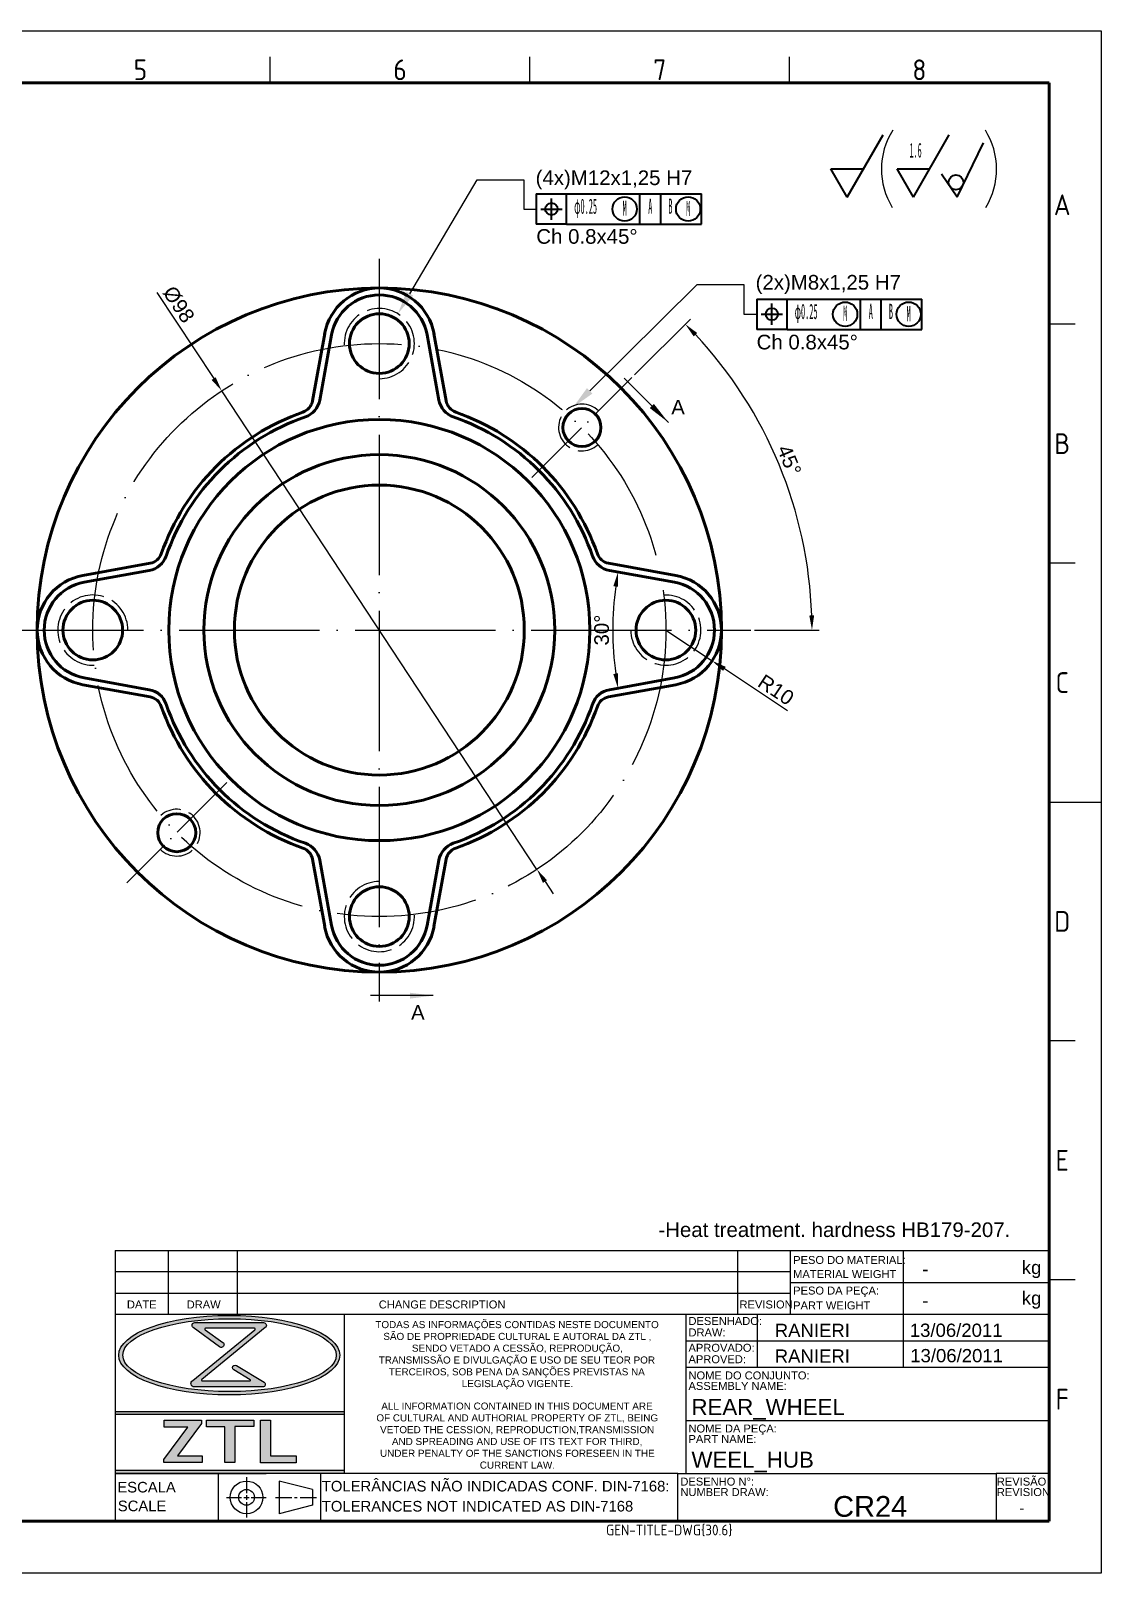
# Model space of a CAD drawing. Header units: millimetres. Extents: x 2626 to 2999, y 1108 to 1371.
# Drawn here: x 2815.8 to 2998.8, y 1107.7 to 1371.4 of the extents above; entities that cross this region are included whole.
import ezdxf
from ezdxf import colors
from ezdxf.entities.mleader import LeaderData, LeaderLine
from ezdxf.enums import TextEntityAlignment as Align
from ezdxf.math import Vec2, Vec3

# ---------------------------------------------------------------- set-up
doc = ezdxf.new("R2010")
doc.units = ezdxf.units.MM
doc.linetypes.add('ACAD_ISO02W100', pattern=[15, 12, -3])
doc.linetypes.add('ACAD_ISO04W100', pattern=[30, 24, -3, 0, -3])
for name, color, linetype, lineweight in [('AM_0', 7, 'Continuous', 50), ('AM_8', 1, 'Continuous', 25), ('AM_BOR', 7, 'Continuous', 50), ('CAXA0', 7, 'Continuous', 70), ('CAXA3', 7, 'Continuous', 25), ('CAXA4', 3, 'Continuous', 25)]:
    doc.layers.add(name, color=color, linetype=linetype, lineweight=lineweight)
doc.styles.add('ACISOTS', font='isocp.shx', dxfattribs={"height": 1})
doc.styles.get("Standard").update_dxf_attribs({"font": 'arial.ttf'})
doc.styles.add('UserTxtStyle1', font='', dxfattribs={"width": 0.4})
doc.styles.add('UserTxtStyle3', font='', dxfattribs={"width": 0.4})
doc.styles.get('UserTxtStyle1').set_extended_font_data('FangSong_GB2312')
doc.styles.get('UserTxtStyle3').set_extended_font_data('FangSong_GB2312')
doc.dimstyles.new('ISO-25', dxfattribs={"dimtxt": 2.5, "dimasz": 2.5, "dimexe": 1.25, "dimexo": 0.625, "dimtad": 1, "dimtxsty": 'Standard', "dimcen": 2.5, "dimadec": 0, "dimazin": 0, "dimtfac": 1, "dimtmove": 0, "dimatfit": 3, "dimfxl": 1, "dimarcsym": 0})

# ---------------------------------------------------------------- blocks, each defined once
blk = doc.blocks.new('A3 ZTL')
for p, q in [((401.17, 280.82), (19.57, 280.82)), ((401.17, 9.78), (401.17, 280.82)), ((19.57, 9.78), (401.17, 9.78))]:
    blk.add_line(p, q)
at = {"layer": 'AM_BOR', "color": 135, "lineweight": 25}
for p, q in [((0, 290.61), (410.96, 290.61)), ((410.96, 290.61), (410.96, 0)), ((254.4, 280.82), (254.4, 285.71)), ((303.33, 280.82), (303.33, 285.71)), ((352.25, 280.82), (352.25, 285.71)), ((406.07, 235.32), (401.17, 235.32)), ((406.07, 190.31), (401.17, 190.31)), ((401.17, 145.3), (410.96, 145.3)), ((406.07, 100.29), (401.17, 100.29)), ((406.07, 55.28), (401.17, 55.28)), ((410.96, 0), (0, 0))]:
    blk.add_line(p, q, dxfattribs=at)
at = {"layer": 'AM_BOR', "color": 135, "lineweight": 25, "style": 'ACISOTS'}
for s, p in [('5', (229.94, 283.27)), ('6', (278.86, 283.27)), ('7', (327.79, 283.27)), ('8', (376.71, 283.27)), ('A', (403.62, 257.83)), ('B', (403.62, 212.82)), ('C', (403.62, 167.81)), ('D', (403.62, 122.8)), ('E', (403.62, 77.79)), ('F', (403.62, 32.78))]:
    blk.add_text(s, height=3.91, dxfattribs=at).set_placement(p, align=Align.MIDDLE)
blk = doc.blocks.new('*D118')
at = {"color": 0, "lineweight": -2}
for p, q in [((2919.06, 1312.59), (2928.62, 1322.14)), ((2939.55, 1268.95), (2950.65, 1268.95))]:
    blk.add_line(p, q, dxfattribs=at)
blk.add_arc((2875.42, 1268.95), 73.98, 1.9364, 43.0636, dxfattribs=at)
at = {"color": 0}
for points in [[(2929.17, 1319.17), (2929.77, 1319.75), (2927.73, 1321.26)], [(2949.77, 1271.45), (2948.94, 1271.44), (2949.4, 1268.95)]]:
    blk.add_solid(points, dxfattribs=at)
at = {"layer": 'Defpoints', "color": 0}
for p in [(2918.62, 1312.15), (2901.51, 1295.03), (2946.88, 1288.09), (2690.69, 1268.95), (2938.92, 1268.95)]:
    blk.add_point(p, dxfattribs=at)
at = {"color": 0, "insert": (2945.52, 1297.98), "char_height": 2.5, "attachment_point": 5, "rotation": 292.5}
blk.add_mtext('45°', dxfattribs=at)
blk = doc.blocks.new('*D119')
at = {"color": 0, "lineweight": -2}
for p, q in [((2837.39, 1326.69), (2847.1, 1311.95)), ((2902.37, 1228.03), (2848.47, 1309.86)), ((2903.75, 1225.95), (2905.12, 1223.86))]:
    blk.add_line(p, q, dxfattribs=at)
at = {"color": 0}
for points in [[(2847.44, 1312.18), (2846.75, 1311.72), (2848.47, 1309.86)], [(2904.1, 1226.18), (2903.4, 1225.72), (2902.37, 1228.03)]]:
    blk.add_solid(points, dxfattribs=at)
at = {"layer": 'Defpoints', "color": 0}
for p in [(2848.47, 1309.86), (2902.37, 1228.03)]:
    blk.add_point(p, dxfattribs=at)
at = {"color": 0, "insert": (2841.11, 1324.62), "char_height": 2.5, "attachment_point": 5, "rotation": 303.3743}
blk.add_mtext('%%C98', dxfattribs=at)
blk = doc.blocks.new('*D120')
at = {"color": 0, "lineweight": -2}
for p, q in [((2924.42, 1268.95), (2932.34, 1263.69)), ((2945.21, 1255.15), (2934.42, 1262.31))]:
    blk.add_line(p, q, dxfattribs=at)
at = {"color": 0}
blk.add_solid([(2934.65, 1262.66), (2934.19, 1261.96), (2932.34, 1263.69)], dxfattribs=at)
at = {"layer": 'Defpoints', "color": 0}
for p in [(2924.42, 1268.95), (2932.34, 1263.69)]:
    blk.add_point(p, dxfattribs=at)
at = {"color": 0, "insert": (2943.25, 1258.73), "char_height": 2.5, "attachment_point": 5, "rotation": 326.4273}
blk.add_mtext('R10', dxfattribs=at)
blk = doc.blocks.new('*D121')
at = {"color": 0, "lineweight": -2}
blk.add_arc((2971.08, 1268.95), 55.74, 172.3128, 187.6872, dxfattribs=at)
at = {"color": 0}
for points in [[(2915.43, 1276.47), (2916.25, 1276.34), (2916.23, 1278.87)], [(2916.25, 1261.56), (2915.43, 1261.43), (2916.23, 1259.02)]]:
    blk.add_solid(points, dxfattribs=at)
at = {"layer": 'Defpoints', "color": 0}
for p in [(2914.76, 1279.14), (2925.91, 1277.12), (2915.44, 1272.27), (2925.91, 1260.77), (2914.76, 1258.75)]:
    blk.add_point(p, dxfattribs=at)
at = {"color": 0, "insert": (2913.44, 1268.95), "char_height": 2.5, "attachment_point": 5, "rotation": 90}
blk.add_mtext('30%%d', dxfattribs=at)
blk = doc.blocks.new('CAXBLOCK36', base_point=(128.71, 82.65))
at = {"layer": 'CAXA4', "color": 0, "linetype": 'Continuous', "lineweight": 35}
for p, q in [((128.71, 82.65), (135.06, 93.65)), ((128.71, 82.65), (125.83, 87.65)), ((125.83, 87.65), (131.6, 87.65))]:
    blk.add_line(p, q, dxfattribs=at)
at = {"layer": 'CAXA4', "color": 0, "linetype": 'Continuous', "lineweight": 25, "insert": (128.05, 92.23), "char_height": 2.6, "attachment_point": 1, "style": 'UserTxtStyle3'}
blk.add_mtext('\\fFangSong_GB2312|b0|i0|p34;1.6', dxfattribs=at)
blk = doc.blocks.new('CAXBLOCK51', base_point=(-60.7, -18.44))
at = {"layer": 'CAXA4', "color": 0, "linetype": 'Continuous', "lineweight": 35}
for q in [(-70.29, -13.74), (-64.73, -21.15)]:
    blk.add_line((-60.7, -18.44), q, dxfattribs=at)
blk.add_circle((-63.3, -18.62), 1.3, dxfattribs=at)

msp = doc.modelspace()

# ---------------------------------------------------------------- hatches: boundary and pattern name
h = msp.add_hatch(color=0)
h.paths.add_polyline_path([(2869.402, 1135.355), (2830.246, 1135.355), (2830.246, 1134.807), (2869.402, 1134.807)])
h.paths.add_polyline_path([(2869.402, 1125.284), (2830.246, 1125.284), (2830.246, 1124.736), (2869.402, 1124.736)])
at = {"layer": 'AM_8'}
h = msp.add_hatch(color=0, dxfattribs=at)
edge = h.paths.add_edge_path()
edge.add_ellipse((2849.754, 1144.963), major_axis=(18.891, 0), ratio=0.3599074, start_angle=191.45916, end_angle=452.8175)
edge.add_ellipse((2849.754, 1144.963), major_axis=(18.891, 0), ratio=0.3599074, start_angle=92.8175, end_angle=191.45916)
edge = h.paths.add_edge_path(flags=16)
edge.add_ellipse((2849.813, 1144.963), major_axis=(18.25, 0), ratio=0.3406642, start_angle=93.06698, end_angle=371.45916)
edge.add_ellipse((2849.813, 1144.963), major_axis=(18.25, 0), ratio=0.3406642, start_angle=11.45916, end_angle=93.06698)
h = msp.add_hatch(color=0, dxfattribs=at)
edge = h.paths.add_edge_path()
edge.add_line((2854.157, 1149.271), (2843.523, 1140.659))
edge.add_arc((2843.807, 1140.129), 0.601, 118.14094, 270)
edge.add_line((2843.807, 1139.528), (2855.501, 1139.528))
edge.add_arc((2855.486, 1139.971), 0.443, 271.96853, 418.91083)
edge.add_line((2855.715, 1140.35), (2850.979, 1143.206))
edge.add_arc((2850.755, 1142.838), 0.431, 58.66819, 238.80525)
edge.add_line((2850.532, 1142.469), (2853.361, 1140.756))
edge.add_arc((2853.298, 1140.667), 0.109, -90, 54.65447, ccw=False)
edge.add_line((2853.298, 1140.559), (2845.148, 1140.559))
edge.add_arc((2845.172, 1140.708), 0.151, 129.23635, 260.82262, ccw=False)
edge.add_line((2845.076, 1140.825), (2855.903, 1149.667))
edge.add_arc((2855.62, 1150.055), 0.48, 306.0702, 450)
edge.add_line((2855.62, 1150.535), (2843.88, 1150.535))
edge.add_arc((2843.862, 1150.07), 0.465, 87.72721, 233.74708)
edge.add_line((2843.587, 1149.695), (2848.096, 1146.388))
edge.add_arc((2848.387, 1146.767), 0.478, 232.47139, 414.7334)
edge.add_line((2848.663, 1147.157), (2845.625, 1149.306))
edge.add_arc((2845.685, 1149.422), 0.131, 90, 242.52347, ccw=False)
edge.add_line((2845.685, 1149.552), (2854.082, 1149.552))
edge.add_arc((2854.056, 1149.395), 0.16, -50.99642, 80.76554, ccw=False)
for points in [[(2838.593, 1127.142), (2838.593, 1126.598), (2845.121, 1126.598), (2845.121, 1127.746), (2840.89, 1127.746), (2845, 1133.305), (2845, 1133.848), (2838.653, 1133.848), (2838.653, 1132.64), (2842.673, 1132.64)], [(2845.846, 1132.7), (2848.99, 1132.7), (2848.99, 1126.598), (2850.712, 1126.598), (2850.712, 1132.761), (2853.946, 1132.761), (2853.946, 1133.848), (2845.846, 1133.848)], [(2861.2, 1126.568), (2861.2, 1127.746), (2856.817, 1127.746), (2856.817, 1133.848), (2855.125, 1133.848), (2855.125, 1126.568)]]:
    msp.add_hatch(color=0, dxfattribs=at).paths.add_polyline_path(points)
at = {"layer": 'CAXA0', "linetype": 'Continuous', "lineweight": 25}
for points in [[(2924.866, 1304.434), (2922.38, 1307.608), (2921.676, 1306.899)], [(2884.653, 1206.447), (2880.651, 1206.933), (2880.654, 1205.933)]]:
    msp.add_hatch(color=256, dxfattribs=at).paths.add_polyline_path(points, flags=0)

# ---------------------------------------------------------------- linework, layer by layer
at = {"color": 0}
for p, q in [((2900.147, 1345.926), (2900.147, 1340.946)), ((2937.768, 1328.055), (2937.768, 1322.956))]:
    msp.add_line(p, q, dxfattribs=at)
at = {"linetype": 'ACAD_ISO04W100'}
for p, q in [((2875.422, 1332.447), (2875.422, 1205.447)), ((2690.69, 1268.947), (2938.922, 1268.947))]:
    msp.add_line(p, q, dxfattribs=at)
at = {"linetype": 'ACAD_ISO04W100', "ltscale": 0.5}
for p, q in [((2901.507, 1295.032), (2918.621, 1312.145)), ((2849.337, 1242.862), (2832.223, 1225.748))]:
    msp.add_line(p, q, dxfattribs=at)
for p, q in [((2924.848, 1304.452), (2917.281, 1312.02)), ((2884.627, 1206.447), (2873.926, 1206.447)), ((2830.246, 1162.851), (2989.966, 1162.851))]:
    msp.add_line(p, q)
at = {"lineweight": 50}
for centre, radius in [((2875.422, 1268.947), 58.5), ((2875.422, 1317.937), 5.1), ((2910.064, 1303.588), 3.25), ((2875.422, 1268.947), 36), ((2875.422, 1268.947), 30), ((2875.422, 1268.947), 24.789), ((2826.431, 1268.947), 5.1), ((2924.413, 1268.947), 5.1), ((2840.78, 1234.305), 3.25), ((2875.422, 1219.956), 5.1)]:
    msp.add_circle(centre, radius, dxfattribs=at)
at = {"linetype": 'ACAD_ISO04W100'}
msp.add_circle((2875.422, 1268.947), 48.991, dxfattribs=at)
at = {"color": 0}
msp.add_arc((2973.789, 1347.76), 12.514, 147.80757, 211.52515, dxfattribs=at)
msp.add_arc((2968.455, 1347.76), 12.514, 328.47485, 32.19243)
at = {"linetype": 'ACAD_ISO02W100', "ltscale": 0.5}
for centre, radius, start, end in [((2875.422, 1317.937), 6, 270, 183.51075), ((2910.064, 1303.588), 4, 45, 312.66031), ((2826.431, 1268.947), 6, 0, 273.51075), ((2924.413, 1268.947), 6, 180, 93.51075), ((2840.78, 1234.305), 4, 225, 132.66031), ((2875.422, 1219.956), 6, 90, 3.51075)]:
    msp.add_arc(centre, radius, start, end, dxfattribs=at)
at = {"layer": 'AM_8', "color": 0}
for p, q in [((2830.246, 1162.851), (2830.246, 1116.568)), ((2839.321, 1162.851), (2839.321, 1151.961)), ((2851.118, 1162.851), (2851.118, 1151.961)), ((2936.648, 1162.851), (2936.648, 1151.961)), ((2945.723, 1151.961), (2945.723, 1162.851)), ((2965.009, 1162.851), (2965.009, 1157.406)), ((2989.966, 1116.568), (2989.966, 1162.851)), ((2945.723, 1159.221), (2830.246, 1159.221)), ((2830.246, 1155.591), (2945.723, 1155.591)), ((2945.723, 1157.406), (2989.966, 1157.406)), ((2965.009, 1157.406), (2965.009, 1151.961)), ((2830.246, 1151.961), (2926.441, 1151.961)), ((2843.88, 1150.535), (2855.62, 1150.535)), ((2869.402, 1151.961), (2869.402, 1124.736)), ((2926.441, 1151.961), (2989.966, 1151.961)), ((2927.826, 1151.961), (2927.826, 1134.718)), ((2940.053, 1151.961), (2940.053, 1142.886)), ((2965.009, 1151.961), (2965.009, 1142.886)), ((2927.826, 1147.423), (2989.966, 1147.423)), ((2927.826, 1142.886), (2989.966, 1142.886)), ((2830.246, 1135.355), (2869.402, 1135.355)), ((2869.402, 1134.807), (2830.246, 1134.807)), ((2927.826, 1134.718), (2927.826, 1124.736)), ((2838.593, 1127.142), (2842.673, 1132.64)), ((2838.653, 1132.64), (2838.653, 1133.848)), ((2838.653, 1133.848), (2845, 1133.848)), ((2842.673, 1132.64), (2838.653, 1132.64)), ((2845, 1133.305), (2840.89, 1127.746)), ((2845, 1133.848), (2845, 1133.305)), ((2845.846, 1132.7), (2845.846, 1133.848)), ((2845.846, 1133.848), (2853.946, 1133.848)), ((2848.99, 1132.7), (2845.846, 1132.7)), ((2848.99, 1126.598), (2848.99, 1132.7)), ((2850.712, 1132.761), (2850.712, 1126.598)), ((2853.946, 1132.761), (2850.712, 1132.761)), ((2853.946, 1133.848), (2853.946, 1132.761)), ((2855.125, 1126.568), (2855.125, 1133.848)), ((2855.125, 1133.848), (2856.817, 1133.848)), ((2856.817, 1133.848), (2856.817, 1127.746)), ((2927.826, 1133.811), (2989.966, 1133.811)), ((2838.593, 1126.598), (2838.593, 1127.142)), ((2845.121, 1126.598), (2838.593, 1126.598)), ((2840.89, 1127.746), (2845.121, 1127.746)), ((2845.121, 1127.746), (2845.121, 1126.598)), ((2850.712, 1126.598), (2848.99, 1126.598)), ((2861.2, 1126.568), (2855.125, 1126.568)), ((2856.817, 1127.746), (2861.2, 1127.746)), ((2861.2, 1127.746), (2861.2, 1126.568)), ((2830.246, 1125.284), (2869.402, 1125.284)), ((2830.246, 1124.736), (2856.097, 1124.736)), ((2926.441, 1124.736), (2830.246, 1124.736)), ((2870.504, 1124.736), (2830.246, 1124.736)), ((2847.882, 1124.736), (2847.882, 1116.568)), ((2852.718, 1124.081), (2852.718, 1121.388)), ((2865.358, 1124.736), (2865.358, 1116.568)), ((2926.441, 1116.568), (2926.441, 1124.736)), ((2926.441, 1124.736), (2980.891, 1124.736)), ((2989.966, 1124.736), (2980.891, 1124.736)), ((2980.891, 1124.736), (2980.891, 1116.568)), ((2852.718, 1121.014), (2852.718, 1120.209)), ((2864, 1121.998), (2858.291, 1123.446)), ((2858.291, 1123.446), (2858.291, 1117.858)), ((2864, 1121.998), (2864, 1119.306)), ((2849.306, 1120.652), (2851.868, 1120.652)), ((2852.256, 1120.652), (2853.158, 1120.652)), ((2852.718, 1119.849), (2852.718, 1117.223)), ((2853.505, 1120.652), (2856.051, 1120.652)), ((2857.669, 1120.652), (2860.476, 1120.652)), ((2864, 1119.306), (2858.291, 1117.858)), ((2860.908, 1120.652), (2861.36, 1120.652)), ((2861.882, 1120.652), (2864.662, 1120.652)), ((2830.246, 1116.568), (2989.966, 1116.568))]:
    msp.add_line(p, q, dxfattribs=at)
msp.add_lwpolyline([(2843.88, 1150.535), (2855.62, 1150.535, -0.7260746), (2855.903, 1149.667), (2845.076, 1140.825, 0.646844), (2845.148, 1140.559), (2853.298, 1140.559, 0.7309147), (2853.361, 1140.756), (2850.532, 1142.469, -1.0011968), (2850.979, 1143.206), (2855.715, 1140.35, -0.7463434), (2855.501, 1139.528), (2843.807, 1139.528, -0.7802957), (2843.523, 1140.659), (2854.157, 1149.271, 0.6479319), (2854.082, 1149.552), (2845.685, 1149.552, 0.7849705), (2845.625, 1149.306), (2848.663, 1147.157, -1.0199372), (2848.096, 1146.388), (2843.587, 1149.695, -0.7400952), (2843.88, 1150.535, -0.2577936)], format="xyb", dxfattribs=at)
for radius in [2.794, 1.346]:
    msp.add_circle((2852.718, 1120.652), radius, dxfattribs=at)
for centre, major_axis, ratio in [((2849.754, 1144.963), (-18.891, 0), 0.3599074), ((2849.813, 1144.963), (-18.25, 0), 0.3406642)]:
    msp.add_ellipse(centre, major_axis=major_axis, ratio=ratio, dxfattribs=at)
at = {"layer": 'CAXA3', "linetype": 'Continuous', "lineweight": 50}
for p, q in [((2866.075, 1319.642), (2863.993, 1308.138)), ((2867.247, 1319.431), (2865.23, 1308.283)), ((2883.597, 1319.431), (2885.614, 1308.283)), ((2884.769, 1319.642), (2886.851, 1308.138)), ((2824.726, 1278.294), (2836.23, 1280.376)), ((2824.938, 1277.121), (2836.086, 1279.139)), ((2926.118, 1278.294), (2914.614, 1280.376)), ((2925.906, 1277.121), (2914.758, 1279.139)), ((2824.938, 1260.772), (2836.086, 1258.755)), ((2925.906, 1260.772), (2914.758, 1258.755)), ((2824.726, 1259.599), (2836.23, 1257.517)), ((2926.118, 1259.599), (2914.614, 1257.517)), ((2866.075, 1218.251), (2863.993, 1229.755)), ((2867.247, 1218.462), (2865.23, 1229.611)), ((2883.597, 1218.462), (2885.614, 1229.611)), ((2884.769, 1218.251), (2886.851, 1229.755))]:
    msp.add_line(p, q, dxfattribs=at)
for centre, radius, start, end in [((2875.422, 1317.947), 9.5, 10.22215, 169.77785), ((2875.422, 1317.947), 8.308, 10.22215, 169.77785), ((2861.533, 1308.584), 2.5, 289.31109, 349.74285), ((2861.54, 1308.95), 3.75, 289.13789, 349.74286), ((2889.304, 1308.95), 3.75, 190.25714, 250.86211), ((2889.311, 1308.584), 2.5, 190.25703, 250.68922), ((2875.422, 1268.947), 39.5, 109.31098, 160.68902), ((2875.422, 1268.947), 39.5, 19.31098, 70.68902), ((2875.422, 1268.947), 38.594, 109.13778, 160.86221), ((2875.422, 1268.947), 38.594, 19.13778, 70.86222), ((2835.785, 1282.836), 2.5, 280.25709, 340.68906), ((2915.059, 1282.836), 2.5, 199.31109, 259.74285), ((2835.418, 1282.829), 3.75, 280.25707, 340.86232), ((2915.426, 1282.829), 3.75, 199.13778, 259.74289), ((2826.422, 1268.947), 9.5, 100.22215, 259.77785), ((2826.422, 1268.947), 8.308, 100.22215, 259.77785), ((2924.422, 1268.947), 8.308, 280.22215, 79.77785), ((2924.422, 1268.947), 9.5, 280.22215, 79.77785), ((2835.418, 1255.064), 3.75, 19.13778, 79.74289), ((2915.426, 1255.064), 3.75, 100.25707, 160.86232), ((2835.785, 1255.057), 2.5, 19.31094, 79.74291), ((2875.422, 1268.947), 39.5, 199.31098, 250.68903), ((2875.422, 1268.947), 38.594, 199.13778, 250.86222), ((2875.422, 1268.947), 38.594, 289.13778, 340.86221), ((2875.422, 1268.947), 39.5, 289.31098, 340.68902), ((2915.059, 1255.057), 2.5, 100.25703, 160.68922), ((2861.533, 1229.31), 2.5, 10.2572, 70.68876), ((2861.54, 1228.943), 3.75, 10.25714, 70.86211), ((2889.304, 1228.943), 3.75, 109.13789, 169.74286), ((2889.311, 1229.31), 2.5, 109.31109, 169.74285), ((2875.422, 1219.947), 8.308, 190.22215, 349.77785), ((2875.422, 1219.947), 9.5, 190.22215, 349.77785)]:
    msp.add_arc(centre, radius, start, end, dxfattribs=at)
at = {"layer": 'CAXA4', "color": 0, "linetype": 'Continuous', "lineweight": 35}
for p, q in [((2955.429, 1342.993), (2961.577, 1353.641)), ((2955.429, 1342.993), (2952.635, 1347.833)), ((2952.635, 1347.833), (2958.223, 1347.833)), ((2902.244, 1343.546), (2907.444, 1343.546)), ((2902.244, 1343.546), (2902.244, 1338.346)), ((2904.844, 1339.126), (2904.844, 1342.766)), ((2907.444, 1338.346), (2907.444, 1343.546)), ((2907.444, 1343.546), (2930.495, 1343.546)), ((2919.97, 1338.346), (2919.97, 1343.546)), ((2923.543, 1338.346), (2923.543, 1343.546)), ((2930.495, 1338.346), (2930.495, 1343.546)), ((2903.024, 1340.946), (2906.664, 1340.946)), ((2907.444, 1338.346), (2902.244, 1338.346)), ((2907.444, 1338.346), (2930.495, 1338.346)), ((2939.945, 1325.556), (2945.145, 1325.556)), ((2939.945, 1325.556), (2939.945, 1320.356)), ((2942.545, 1321.136), (2942.545, 1324.776)), ((2945.145, 1320.356), (2945.145, 1325.556)), ((2945.145, 1325.556), (2968.197, 1325.556)), ((2957.672, 1320.356), (2957.672, 1325.556)), ((2961.244, 1320.356), (2961.244, 1325.556)), ((2968.197, 1320.356), (2968.197, 1325.556)), ((2940.725, 1322.956), (2944.365, 1322.956)), ((2945.145, 1320.356), (2939.945, 1320.356)), ((2945.145, 1320.356), (2968.197, 1320.356))]:
    msp.add_line(p, q, dxfattribs=at)
at = {"layer": 'CAXA4', "color": 0, "linetype": 'Continuous', "lineweight": 25}
for p, q in [((2900.147, 1340.946), (2902.244, 1340.946)), ((2937.768, 1322.956), (2939.945, 1322.956))]:
    msp.add_line(p, q, dxfattribs=at)
at = {"layer": 'CAXA4', "color": 0, "linetype": 'Continuous', "lineweight": 35}
for centre, radius in [((2917.37, 1340.946), 2.08), ((2928.229, 1340.946), 2.08), ((2904.844, 1340.946), 1.04), ((2942.545, 1322.956), 1.04), ((2955.072, 1322.956), 2.08), ((2965.931, 1322.956), 2.08)]:
    msp.add_circle(centre, radius, dxfattribs=at)

# ---------------------------------------------------------------- block references
at = {"layer": 'AM_0', "color": 0, "lineweight": 0, "xscale": 0.9075000000000002, "yscale": 0.9075000000000002, "zscale": 0.9075000000000002}
msp.add_blockref('A3 ZTL', (2625.9, 1107.689), dxfattribs=at)
at = {"layer": 'CAXA4', "color": 0, "linetype": 'Continuous', "lineweight": 25, "xscale": 0.9680000000000002, "yscale": 0.9680000000000002, "zscale": 0.9680000000000002}
msp.add_blockref('CAXBLOCK36', (2966.737, 1342.993), dxfattribs=at)
at = {"layer": 'CAXA4', "color": 0, "linetype": 'Continuous', "lineweight": 25, "xscale": 0.9680000000000002, "yscale": 0.9680000000000002, "zscale": 0.9680000000000002, "rotation": 270}
msp.add_blockref('CAXBLOCK51', (2974.198, 1342.993), dxfattribs=at)

# ---------------------------------------------------------------- texts
at = {"color": 0, "attachment_point": 1}
for s, width, insert, char_height in [('Ch 0.8x45%%D', 40.20612, (2902.263, 1337.508), 2.5), ('\\pi-0.030453;TODAS AS INFORMAÇÕES CONTIDAS NESTE DOCUMENTO \\P\\pi1.3368;SÃO DE PROPRIEDADE CULTURAL E AUTORAL DA ZTL , \\P\\pi6.2214;SENDO VETADO A CESSÃO, REPRODUÇÃO, \\P\\pi0.5502;TRANSMISSÃO E DIVULGAÇÃO E USO DE SEU TEOR POR \\P\\pi2.2748;TERCEIROS, SOB PENA DA SANÇÕES PREVISTAS NA \\P\\pi14.743;LEGISLAÇÃO VIGENTE.', 48.28462, (2874.772, 1150.795), 1.21), ('\\pi0.99054;ALL INFORMATION CONTAINED IN THIS DOCUMENT ARE \\P\\pi0.14494;OF CULTURAL AND AUTHORIAL PROPERTY OF ZTL, BEING  \\P\\pi0.78254;VETOED THE CESSION, REPRODUCTION,TRANSMISSION \\P\\pi2.8043;AND SPREADING AND USE OF ITS TEXT FOR THIRD, \\P\\pi0.77387;UNDER PENALTY OF THE SANCTIONS FORESEEN IN THE \\P\\pi17.825;CURRENT LAW.', 48.28462, (2874.772, 1136.862), 1.21)]:
    msp.add_mtext_dynamic_manual_height_columns(s, width=width, gutter_width=12.5, heights=[0], dxfattribs=dict(at, insert=insert, char_height=char_height))
at = {"char_height": 2.5, "attachment_point": 1}
for s, width, insert in [('Ch 0.8x45%%D', 40.20612, (2939.933, 1319.443)), ('A', 28.00005, (2925.335, 1308.313)), ('A', 28.00005, (2880.845, 1204.818))]:
    msp.add_mtext_dynamic_manual_height_columns(s, width=width, gutter_width=12.5, heights=[0], dxfattribs=dict(at, insert=insert))
at = {"insert": (2923.138, 1167.665), "char_height": 2.5, "width": 61.35624, "attachment_point": 1}
msp.add_mtext('-Heat treatment. hardness HB179-207.', dxfattribs=at)
at = {"layer": 'AM_8', "color": 0}
for s, height, p in [('PESO DO MATERIAL:', 1.36125, (2946.18, 1160.562)), ('kg', 2.2687, (2985.276, 1158.822)), ('MATERIAL WEIGHT', 1.36125, (2946.18, 1158.151)), ('PESO DA PEÇA:', 1.36125, (2946.18, 1155.33)), ('kg', 2.2687, (2985.276, 1153.588)), ('DATE', 1.3613, (2832.256, 1152.95)), ('DRAW', 1.3613, (2842.482, 1152.95)), ('CHANGE DESCRIPTION', 1.36125, (2875.328, 1152.95)), ('REVISION', 1.3613, (2937.007, 1152.95)), ('PART WEIGHT', 1.36125, (2946.18, 1152.79)), ('DESENHADO:', 1.3613, (2928.283, 1150.128)), ('DRAW:', 1.3613, (2928.283, 1148.17)), ('APROVADO:', 1.3613, (2928.283, 1145.544)), ('APROVED:', 1.3613, (2928.283, 1143.586)), ('NOME DO CONJUNTO:', 1.36125, (2928.283, 1140.816)), ('ASSEMBLY NAME:', 1.36125, (2928.283, 1139.023)), ('NOME DA PEÇA:', 1.36125, (2928.283, 1131.741)), ('PART NAME:', 1.3613, (2928.283, 1129.948)), ('TOLERÂNCIAS NÃO INDICADAS CONF. DIN-7168:', 1.815, (2865.584, 1121.654)), ('DESENHO N%%d:', 1.36125, (2926.898, 1122.666)), ('REVISÃO', 1.3613, (2981.005, 1122.666)), ('ESCALA', 1.815, (2830.616, 1121.485)), ('NUMBER DRAW:', 1.36125, (2926.898, 1120.873)), ('REVISION', 1.3613, (2981.005, 1120.873)), ('SCALE', 1.815, (2830.7, 1118.278)), ('TOLERANCES NOT INDICATED AS DIN-7168', 1.815, (2865.584, 1118.228))]:
    msp.add_text(s, height=height, dxfattribs=at).set_placement(p)
for p in [(2968.241, 1159.699), (2968.241, 1154.3)]:
    msp.add_attdef('-', text='', height=2.269, dxfattribs=at).set_placement(p, align=Align.MIDDLE_LEFT)
for tag, p, height in [('RANIERI', (2943.029, 1148.063), 2.269), ('13/06/2011', (2966.125, 1148.09), 2.269), ('RANIERI', (2943.027, 1143.672), 2.269), ('13/06/2011', (2966.198, 1143.748), 2.269), ('REAR_WHEEL', (2928.796, 1134.741), 2.723), ('WEEL_HUB', (2928.796, 1125.734), 2.723), ('CR24', (2953.02, 1117.328), 3.549)]:
    msp.add_attdef(tag, p, '', height=height, dxfattribs=at)
msp.add_attdef('-', text='', height=1.775, dxfattribs=at).set_placement((2985.3, 1118.827), align=Align.MIDDLE_CENTER)
at = {"layer": 'AM_8', "color": 0, "style": 'ACISOTS'}
msp.add_attdef('GEN-TITLE-DWG{30.6}', (2914.193, 1114.16), '', height=1.815, dxfattribs=at)
at = {"layer": 'CAXA4', "color": 0, "linetype": 'Continuous', "lineweight": 25, "char_height": 2.6, "attachment_point": 1, "style": 'UserTxtStyle1'}
for s, insert in [('\\fFangSong_GB2312|b0|i0|p34;φ0.25 ', (2908.744, 1342.727)), ('\\fFangSong_GB2312|b0|i0|p34;M', (2917.014, 1342.393)), ('\\fFangSong_GB2312|b0|i0|p34;A', (2921.4, 1342.727)), ('\\fFangSong_GB2312|b0|i0|p34;B', (2924.843, 1342.727)), ('\\fFangSong_GB2312|b0|i0|p34;M', (2927.873, 1342.327)), ('\\fFangSong_GB2312|b0|i0|p34;φ0.25 ', (2946.445, 1324.737)), ('\\fFangSong_GB2312|b0|i0|p34;M', (2954.716, 1324.403)), ('\\fFangSong_GB2312|b0|i0|p34;A', (2959.102, 1324.737)), ('\\fFangSong_GB2312|b0|i0|p34;B', (2962.544, 1324.737)), ('\\fFangSong_GB2312|b0|i0|p34;M', (2965.575, 1324.336))]:
    msp.add_mtext(s, dxfattribs=dict(at, insert=insert))

# ---------------------------------------------------------------- dimensions: what is measured, and where the dimension line sits
dim = msp.add_diameter_dim_2p(p1=(2902.372, 1228.035), p2=(2848.472, 1309.859), text='%%C98', dimstyle='ISO-25')
dim.commit()
dim.dimension.update_dxf_attribs({"geometry": '*D119', "text_midpoint": (2839.466, 1323.531), "dimtype": 163})
dim = msp.add_angular_dim_2l(base=(2946.879, 1288.093), line1=((2690.69, 1268.947), (2938.922, 1268.947)), line2=((2901.507, 1295.032), (2918.621, 1312.145)), dimstyle='ISO-25')
dim.commit()
dim.dimension.update_dxf_attribs({"geometry": '*D118', "text_midpoint": (2945.52, 1297.982)})
dim = msp.add_angular_dim_2l(base=(2915.439, 1272.271), line1=((2925.906, 1277.121), (2914.758, 1279.139)), line2=((2925.906, 1260.772), (2914.758, 1258.755)), text='30%%d', dimstyle='ISO-25')
dim.commit()
dim.dimension.update_dxf_attribs({"geometry": '*D121', "text_midpoint": (2913.437, 1268.947)})
dim = msp.add_radius_dim(center=(2924.422, 1268.947), mpoint=(2932.337, 1263.693), text='R10', dimstyle='ISO-25')
dim.commit()
dim.dimension.update_dxf_attribs({"geometry": '*D120', "text_midpoint": (2942.2, 1257.147), "dimtype": 164})

# ---------------------------------------------------------------- leaders
ml = msp.add_multileader_mtext('Standard')
ml.set_content('(4x)M12x1,25 H7', color=256)
ml.set_leader_properties()
ml.build(insert=Vec2(0, 0))
ctx = ml.context
ctx.base_point, ctx.char_height, ctx.plane_origin = Vec3(2900.147, 1345.926), 2.5, Vec3(2878.594, 1323.031)
notes = []
notes.append((ctx, [(0, (1, 1, 0), (2892.147, 1345.926), (1, 0), 8, [(0, [(2878.594, 1323.031)], 0, [])])]))
ctx.mtext.insert, ctx.mtext.flow_direction = Vec3(2902.147, 1347.544), 5
ml = msp.add_multileader_mtext('Standard')
ml.set_content('(2x)M8x1,25 H7', color=256)
ml.set_leader_properties()
ml.build(insert=Vec2(0, 0))
ctx = ml.context
ctx.base_point, ctx.char_height, ctx.plane_origin = Vec3(2937.768, 1328.055), 2.5, Vec3(2908.558, 1307.051)
notes.append((ctx, [(0, (1, 1, 0), (2929.768, 1328.055), (1, 0), 8, [(0, [(2908.558, 1307.051)], 0, [])])]))
ctx.mtext.insert, ctx.mtext.flow_direction = Vec3(2939.768, 1329.673), 5
for ctx, leaders in notes:
    for number, flags, end, landing, length, lines in leaders:
        leader = LeaderData()
        leader.index, (leader.has_last_leader_line, leader.has_dogleg_vector, leader.attachment_direction) = number, flags
        leader.last_leader_point, leader.dogleg_vector, leader.dogleg_length = Vec3(end), Vec3(landing), length
        for number, points, colour, breaks in lines:
            line = LeaderLine()
            line.index, line.vertices, line.color, line.breaks = number, Vec3.list(points), colors.encode_raw_color(colour), breaks
            leader.lines.append(line)
        ctx.leaders.append(leader)

doc.saveas('drawing.dxf')
